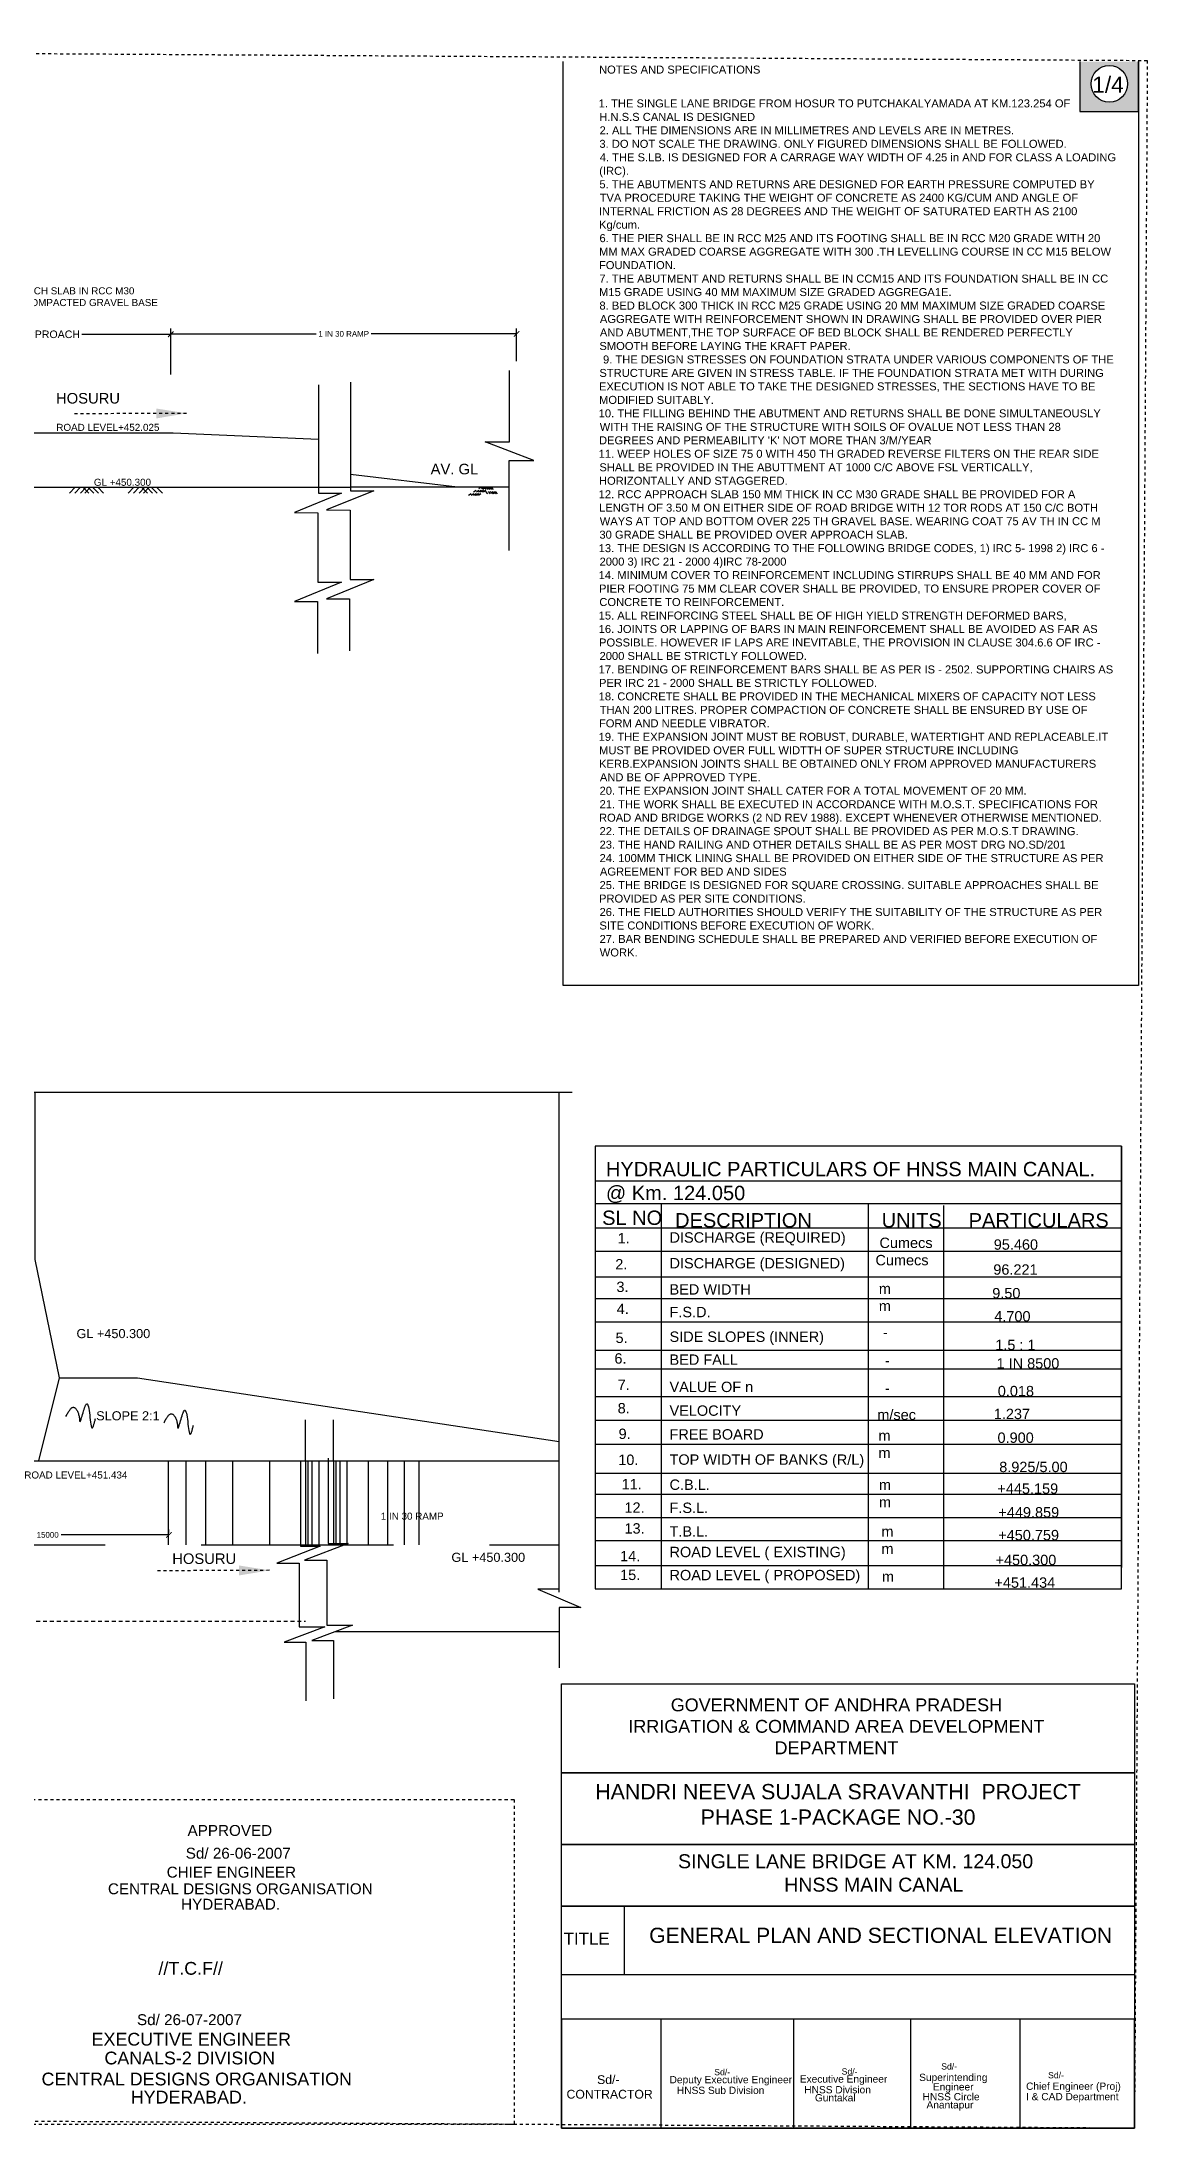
# Model space of a CAD drawing. Header units: inches. Extents: x 334 to 11487, y 381 to 10656.
# Drawn here: x 682.1 to 718.6, y 470 to 538.9 of the extents above; entities that cross this region are included whole.
import ezdxf

# ---------------------------------------------------------------- set-up
doc = ezdxf.new("R2010")
doc.units = ezdxf.units.IN
doc.header["$MEASUREMENT"] = 0
doc.linetypes.add('DASHDOT', pattern=[1, 0.5, -0.25, 0, -0.25])
doc.linetypes.add('HIDDEN', pattern=[9.525, 6.35, -3.175])
for name, color, linetype in [('DIMENSION', 255, 'Continuous'), ('DRAWING', 7, 'Continuous'), ('HATCH', 7, 'Continuous'), ('TEXT', 255, 'Continuous')]:
    doc.layers.add(name, color=color, linetype=linetype)
doc.styles.get("Standard").update_dxf_attribs({"font": 'arial.ttf'})
doc.styles.add('TIMES NEW ROMAN', font='times.ttf')
doc.dimstyles.new('dig', dxfattribs={"dimtxt": 0.1875, "dimasz": 0.18, "dimexe": 0.18, "dimexo": 0.0625, "dimgap": 0.09, "dimtad": 0, "dimtih": 1, "dimtoh": 1, "dimdec": 4, "dimzin": 0, "dimdsep": 46, "dimtxsty": 'Standard', "dimblk": 'ARCHTICK', "dimcen": 0.09, "dimadec": 0, "dimazin": 0, "dimtfac": 1, "dimtdec": 4, "dimtofl": 0, "dimtmove": 0, "dimatfit": 3, "dimldrblk": 'ARCHTICK', "dimfxl": 1, "dimtolj": 1, "dimtzin": 0, "dimarcsym": 0})
doc.dimstyles.new('ISO-25', dxfattribs={"dimtxt": 0.636364, "dimasz": 1, "dimexe": 1.25, "dimexo": 0.625, "dimtad": 0, "dimtih": 1, "dimtoh": 1, "dimlfac": 100, "dimtxsty": 'TIMES NEW ROMAN', "dimcen": 2.5, "dimadec": 0, "dimazin": 0, "dimtfac": 1, "dimtmove": 0, "dimatfit": 3, "dimfxl": 1, "dimarcsym": 0})

# ---------------------------------------------------------------- blocks, each defined once
blk = doc.blocks.new('_ArchTick')
at = {"color": 0, "linetype": 'ByBlock', "const_width": 0.15}
blk.add_lwpolyline([(-0.5, -0.5), (0.5, 0.5)], dxfattribs=at)
blk = doc.blocks.new('*D40')
at = {"layer": 'Defpoints', "color": 0, "linetype": 'HIDDEN', "transparency": 16777216}
for p in [(675.742, 529.217), (686.395, 528.54), (675.742, 527.942)]:
    blk.add_point(p, dxfattribs=at)
at = {"layer": 'DIMENSION', "color": 0, "linetype": 'HIDDEN', "lineweight": -2, "transparency": 16777216}
for p, q in [((675.742, 528.005), (675.742, 529.397)), ((675.742, 529.217), (678.683, 529.217)), ((686.395, 529.217), (683.455, 529.217)), ((686.395, 528.603), (686.395, 529.397))]:
    blk.add_line(p, q, dxfattribs=at)
at = {"layer": 'DIMENSION', "color": 0, "linetype": 'HIDDEN', "lineweight": -2, "transparency": 16777216, "xscale": 0.18, "yscale": 0.18, "zscale": 0.18, "rotation": 180}
blk.add_blockref('_ArchTick', (675.742, 529.217), dxfattribs=at)
at = {"layer": 'DIMENSION', "color": 0, "linetype": 'HIDDEN', "lineweight": -2, "transparency": 16777216, "xscale": 0.18, "yscale": 0.18, "zscale": 0.18}
blk.add_blockref('_ArchTick', (686.395, 529.217), dxfattribs=at)
at = {"layer": 'DIMENSION', "color": 0, "linetype": 'HIDDEN', "transparency": 16777216, "insert": (681.069, 529.217), "char_height": 0.25, "attachment_point": 5}
blk.add_mtext('\\A1;15000 STRIGHT APPROACH', dxfattribs=at)
blk = doc.blocks.new('*D41')
at = {"layer": 'Defpoints', "color": 0, "linetype": 'HIDDEN', "transparency": 16777216}
for p in [(686.395, 529.231), (697.817, 528.266), (686.395, 527.829)]:
    blk.add_point(p, dxfattribs=at)
at = {"layer": 'DIMENSION', "color": 0, "linetype": 'HIDDEN', "lineweight": -2, "transparency": 16777216}
for p, q in [((686.395, 527.892), (686.395, 529.411)), ((686.395, 529.231), (691.199, 529.231)), ((697.817, 529.231), (693.013, 529.231)), ((697.817, 528.328), (697.817, 529.411))]:
    blk.add_line(p, q, dxfattribs=at)
at = {"layer": 'DIMENSION', "color": 0, "linetype": 'HIDDEN', "lineweight": -2, "transparency": 16777216, "xscale": 0.18, "yscale": 0.18, "zscale": 0.18, "rotation": 180}
blk.add_blockref('_ArchTick', (686.395, 529.231), dxfattribs=at)
at = {"layer": 'DIMENSION', "color": 0, "linetype": 'HIDDEN', "lineweight": -2, "transparency": 16777216, "xscale": 0.18, "yscale": 0.18, "zscale": 0.18}
blk.add_blockref('_ArchTick', (697.817, 529.231), dxfattribs=at)
at = {"layer": 'DIMENSION', "color": 0, "linetype": 'HIDDEN', "transparency": 16777216, "insert": (692.106, 529.231), "char_height": 0.1875, "attachment_point": 5}
blk.add_mtext('\\A1;1 IN 30 RAMP ', dxfattribs=at)
blk = doc.blocks.new('*D63')
at = {"layer": 'Defpoints', "color": 0, "ltscale": 0.02, "transparency": 16777216}
for p in [(675.559, 489.596), (686.335, 489.596), (686.335, 489.596)]:
    blk.add_point(p, dxfattribs=at)
at = {"layer": 'DIMENSION', "color": 0, "lineweight": -2, "ltscale": 0.02, "transparency": 16777216}
for p, q in [((675.559, 489.658), (675.559, 489.776)), ((686.335, 489.658), (686.335, 489.776)), ((675.559, 489.596), (679.122, 489.596)), ((686.335, 489.596), (682.772, 489.596))]:
    blk.add_line(p, q, dxfattribs=at)
at = {"layer": 'DIMENSION', "color": 0, "lineweight": -2, "ltscale": 0.02, "transparency": 16777216, "xscale": 0.18, "yscale": 0.18, "zscale": 0.18, "rotation": 180}
blk.add_blockref('_ArchTick', (675.559, 489.596), dxfattribs=at)
at = {"layer": 'DIMENSION', "color": 0, "lineweight": -2, "ltscale": 0.02, "transparency": 16777216, "xscale": 0.18, "yscale": 0.18, "zscale": 0.18}
blk.add_blockref('_ArchTick', (686.335, 489.596), dxfattribs=at)
at = {"layer": 'DIMENSION', "color": 0, "ltscale": 0.02, "transparency": 16777216, "insert": (680.947, 489.596), "char_height": 0.1875, "attachment_point": 5}
blk.add_mtext('\\A1;STRAIGHT APPROCH 15000', dxfattribs=at)

msp = doc.modelspace()

# ---------------------------------------------------------------- hatches: boundary and pattern name
at = {"layer": 'HATCH', "ltscale": 0.02}
h = msp.add_hatch(color=256, dxfattribs=at)
h.paths.add_polyline_path([(718.35702, 538.21632), (716.42161, 538.21632), (716.42161, 536.56777), (718.35702, 536.56777)])
h.paths.add_polyline_path([(717.99539, 537.48456, -1), (716.78651, 537.48456, -1)], flags=16)
h.paths.add_polyline_path([(716.75507, 537.06709), (718.07025, 537.06709), (718.07025, 537.89713), (716.75507, 537.89713)], flags=24)

# ---------------------------------------------------------------- linework, layer by layer
at = {"layer": 'DIMENSION', "ltscale": 0.02}
for p, q in [((699.35046, 507.7236), (699.35046, 538.21632)), ((718.35702, 538.21632), (718.35702, 507.7236)), ((718.35702, 507.7236), (699.35046, 507.7236))]:
    msp.add_line(p, q, dxfattribs=at)
for points in [[(683.23715, 524.17149), (683.0498, 523.97886)], [(683.41039, 524.17149), (683.22304, 523.97886)], [(683.60028, 524.17149), (683.41293, 523.97886)], [(683.49203, 524.17149), (683.68425, 523.97253)], [(683.74562, 524.17149), (683.55827, 523.97886)], [(683.66121, 524.17149), (683.85343, 523.97253)], [(683.81234, 524.17149), (684.00455, 523.97253)], [(683.98482, 524.17149), (684.17703, 523.97253)], [(685.1778, 524.17149), (684.99045, 523.97886)], [(685.35104, 524.17149), (685.16369, 523.97886)], [(685.54093, 524.17149), (685.35358, 523.97886)], [(685.43268, 524.17149), (685.6249, 523.97253)], [(685.68627, 524.17149), (685.49892, 523.97886)], [(685.60187, 524.17149), (685.79408, 523.97253)], [(685.75299, 524.17149), (685.9452, 523.97253)], [(685.92547, 524.17149), (686.11769, 523.97253)], [(717.79655, 502.42426), (717.79655, 488.52005)], [(700.4068, 501.2847), (717.79655, 501.2847)], [(700.4068, 500.53034), (717.79655, 500.53034)], [(702.5922, 500.53034), (702.5922, 487.81924)], [(709.42467, 500.53034), (709.42467, 487.81924)], [(711.91819, 500.46884), (711.91819, 487.81924)], [(700.4068, 499.72444), (717.79655, 499.72444)], [(700.4068, 498.96208), (717.79655, 498.96208)], [(700.4068, 498.11263), (717.79655, 498.11263)], [(700.4068, 497.39386), (717.79655, 497.39386)], [(700.4068, 496.6315), (717.79655, 496.6315)], [(700.4068, 495.6869), (717.79655, 495.6869)], [(700.4068, 495.07704), (717.79655, 495.07704)], [(700.4068, 494.16223), (717.79655, 494.16223)], [(700.4068, 493.37809), (717.79655, 493.37809)], [(700.4068, 492.59396), (717.79655, 492.59396)], [(700.4068, 491.63091), (717.79655, 491.63091)], [(700.4068, 490.93392), (717.79655, 490.93392)], [(700.4068, 490.17156), (717.79655, 490.17156)], [(700.4068, 489.40924), (717.79655, 489.40924)], [(700.4068, 488.58156), (717.79655, 488.58156)], [(700.4068, 487.81924), (717.79655, 487.81924)], [(701.36865, 477.34552), (701.36865, 475.07446)]]:
    msp.add_lwpolyline(points, dxfattribs=at)
at = {"layer": 'DIMENSION', "linetype": 'DASHDOT', "ltscale": 0.02}
for points in [[(696.64911, 524.17149), (696.22936, 523.90104)], [(696.73889, 524.17149), (696.31915, 523.90104)], [(696.81072, 524.17149), (696.39098, 523.90104)], [(696.85988, 524.17149), (696.44013, 523.90104)], [(696.91659, 524.17149), (696.49685, 523.90104)], [(696.9733, 524.17149), (696.55355, 523.90104)], [(696.64911, 524.17149), (696.87554, 523.93271)], [(696.73889, 524.17149), (696.96533, 523.93271)], [(696.81072, 524.17149), (697.03716, 523.93271)], [(696.85988, 524.17149), (697.08631, 523.93271)], [(696.91659, 524.17149), (697.14303, 523.93271)], [(696.9733, 524.17149), (697.19973, 523.93271)]]:
    msp.add_lwpolyline(points, dxfattribs=at)
at = {"layer": 'DIMENSION', "ltscale": 0.02}
msp.add_lwpolyline([(717.79655, 502.42426), (700.4068, 502.42426), (700.4068, 487.81924), (717.79655, 487.81924)], close=True, dxfattribs=at)
at = {"layer": 'DIMENSION', "linetype": 'HIDDEN'}
msp.add_lwpolyline([(620.72611, 489.26535), (699.22627, 489.26535)], dxfattribs=at)
for points in [[(682.93169, 493.50221), (683.18298, 493.80602), (683.37289, 493.4805), (683.38831, 493.34022), (683.61222, 493.91871), (683.80311, 493.12476), (683.90946, 493.43161)], [(686.16889, 493.29032), (686.42018, 493.59413), (686.61009, 493.2686), (686.62551, 493.12832), (686.84942, 493.70682), (687.04031, 492.91287), (687.14666, 493.21972)]]:
    msp.add_spline(points, degree=3, dxfattribs=at)
at = {"layer": 'DRAWING'}
for p, q in [((691.26883, 527.54841), (691.26883, 523.97087)), ((692.32968, 527.63442), (692.32968, 524.05688)), ((693.09882, 524.05688), (691.53674, 523.42221)), ((692.32968, 524.05688), (693.09882, 524.05688)), ((692.03797, 523.97087), (690.47588, 523.3362)), ((691.26883, 523.97087), (692.03797, 523.97087)), ((691.53674, 523.42221), (692.31761, 523.41463)), ((692.31761, 523.41463), (692.31761, 521.12342)), ((690.47588, 523.3362), (691.25676, 523.32863)), ((691.25676, 523.32863), (691.25676, 521.03741)), ((692.03562, 521.03741), (690.47641, 520.40001)), ((691.25676, 521.03741), (692.03562, 521.03741)), ((693.09647, 521.12342), (691.53726, 520.48602)), ((692.31761, 521.12342), (693.09647, 521.12342)), ((690.47641, 520.40001), (691.24166, 520.40001)), ((691.24166, 520.40001), (691.24166, 518.68597)), ((691.53726, 520.48602), (692.30251, 520.48602)), ((692.30251, 520.48602), (692.30251, 518.77198))]:
    msp.add_line(p, q, dxfattribs=at)
at = {"layer": 'DRAWING', "linetype": 'DASHDOT', "ltscale": 0.02}
msp.add_lwpolyline([(619.34798, 538.87389), (718.64484, 538.25588), (718.22011, 470.01199), (618.92325, 470.62999)], close=True, dxfattribs=at)
at = {"layer": 'DRAWING'}
for points in [[(697.56607, 522.07772), (697.56607, 525.05544), (698.37988, 525.05544), (696.77982, 525.6654), (697.5808, 525.6654), (697.5808, 528.02639)], [(695.86559, 524.17149), (692.32968, 524.59657)], [(697.56607, 524.17149), (692.32968, 524.17149)]]:
    msp.add_lwpolyline(points, dxfattribs=at)
at = {"layer": 'DRAWING', "ltscale": 0.02}
for points in [[(680.11358, 525.96354), (681.9651, 525.96354), (686.47103, 525.96354), (691.26883, 525.75964)], [(680.10644, 524.17149), (691.26883, 524.17149)], [(691.26883, 524.17149), (692.32968, 524.17149)], [(629.9329, 503.89841), (647.58453, 503.89841), (647.58453, 504.54834), (648.06947, 503.5282), (648.06947, 504.08463), (651.62999, 504.08463), (657.37109, 504.08463), (669.9734, 504.08463), (669.9734, 504.84461), (670.39879, 503.61107), (670.39879, 504.2048), (699.64707, 504.2048)], [(682.03389, 492.041), (682.72101, 494.78212), (681.91965, 498.68291), (681.91965, 504.2048)], [(699.22627, 487.7007), (699.22627, 504.2048)], [(682.72101, 494.78212), (685.29594, 494.78212), (699.22627, 492.6733)], [(690.84787, 492.041), (690.84787, 493.39347)], [(691.77002, 492.041), (691.77002, 493.39347)], [(621.27574, 492.041), (699.22627, 492.041)], [(686.30934, 492.041), (686.30934, 489.26535)], [(686.88725, 492.041), (686.88725, 489.26535)], [(687.54363, 492.041), (687.54363, 489.26535)], [(688.43554, 492.041), (688.43554, 489.26535)], [(689.65561, 492.041), (689.65561, 489.26535)], [(690.67899, 492.041), (690.67899, 489.21974), (691.33096, 489.21974), (689.89257, 488.6674), (690.63379, 488.6674), (690.63371, 486.74741)], [(691.59838, 492.13216), (691.59838, 489.3109), (692.25035, 489.3109), (690.81196, 488.75856), (691.55318, 488.75856), (691.55318, 486.61629)], [(690.84787, 492.041), (690.84787, 489.26535)], [(690.92634, 492.041), (690.92634, 489.26535)], [(691.05478, 492.041), (691.05478, 489.26535)], [(691.29024, 492.041), (691.29024, 489.26535)], [(691.77002, 492.041), (691.77002, 489.26535)], [(691.84849, 492.041), (691.84849, 489.26535)], [(691.97693, 492.041), (691.97693, 489.26535)], [(692.21239, 492.041), (692.21239, 489.26535)], [(692.92197, 489.26535), (692.92197, 492.041)], [(693.56831, 489.26535), (693.56831, 492.041)], [(694.11263, 489.26535), (694.11263, 492.041)], [(694.59644, 489.26535), (694.59644, 492.041)], [(699.22627, 487.80921), (698.51851, 487.80921), (699.94215, 487.19787), (699.22368, 487.19787), (699.22368, 485.20685)], [(690.63371, 486.74741), (690.63371, 486.55747), (691.47783, 486.55747), (690.13578, 486.05312), (690.85344, 486.05312), (690.85344, 484.12279)], [(691.55318, 486.80622), (691.55318, 486.61629), (692.3973, 486.61629), (691.05525, 486.11194), (691.77291, 486.11194), (691.77291, 484.18161)], [(691.83329, 486.40433), (699.22368, 486.40433)]]:
    msp.add_lwpolyline(points, dxfattribs=at)
at = {"layer": 'DRAWING', "linetype": 'HIDDEN', "ltscale": 0.02}
msp.add_lwpolyline([(625.88361, 486.7689), (690.84625, 486.74733)], dxfattribs=at)
at = {"layer": 'HATCH', "ltscale": 0.02}
msp.add_circle((717.39095, 537.48456), 0.60444, dxfattribs=at)
at = {"layer": 'TEXT', "ltscale": 0.02}
for p, q in [((716.42161, 538.21632), (716.42161, 536.56777)), ((718.35702, 536.56777), (718.35702, 538.21632)), ((716.42161, 536.56777), (718.35702, 536.56777))]:
    msp.add_line(p, q, dxfattribs=at)
for points in [[(718.22011, 470.01199), (699.2958, 470.01199), (699.2958, 484.67905), (718.22011, 484.67905)], [(699.2958, 484.67905), (718.22011, 484.67905), (718.22011, 481.74083), (699.2958, 481.74083)], [(699.2958, 481.74083), (718.22011, 481.74083), (718.22011, 479.38114), (699.2958, 479.38114)], [(699.2958, 479.38114), (718.22011, 479.38114), (718.22011, 477.34552), (699.2958, 477.34552)], [(699.2958, 477.34552), (718.22011, 477.34552), (718.22011, 475.07446), (699.2958, 475.07446)], [(699.2958, 470.01199), (718.22011, 470.01199), (718.22011, 473.61636), (699.2958, 473.61636)]]:
    msp.add_lwpolyline(points, close=True, dxfattribs=at)
at = {"layer": 'TEXT', "linetype": 'DASHDOT', "ltscale": 0.02}
msp.add_lwpolyline([(680.02178, 480.85819), (697.7399, 480.85819), (697.7399, 470.13945), (680.02178, 470.13945)], close=True, dxfattribs=at)
at = {"layer": 'TEXT', "ltscale": 0.02}
for points in [[(702.58453, 473.61636), (702.58453, 470.01199)], [(706.95965, 473.61636), (706.95965, 470.01199)], [(710.82939, 473.61636), (710.82939, 470.01199)], [(714.43078, 473.61636), (714.43078, 470.01199)]]:
    msp.add_lwpolyline(points, dxfattribs=at)

# ---------------------------------------------------------------- texts
at = {"layer": 'DIMENSION', "linetype": 'DASHDOT'}
for s, height, p in [('NOTES AND SPECIFICATIONS', 0.2640673, (700.53827, 537.82238)), ('1. THE SINGLE LANE BRIDGE FROM HOSUR TO PUTCHAKALYAMADA AT KM.123.254 OF ', 0.2640673, (700.5262, 536.70648)), ('H.N.S.S CANAL IS DESIGNED', 0.2640673, (700.548, 536.26186)), ('2. ALL THE DIMENSIONS ARE IN MILLIMETRES AND LEVELS ARE IN METRES.', 0.2640673, (700.55556, 535.81707)), ('3. DO NOT SCALE THE DRAWING. ONLY FIGURED DIMENSIONS SHALL BE FOLLOWED.', 0.2640673, (700.55088, 535.37227)), ('4. THE S.LB. IS DESIGNED FOR A CARRAGE WAY WIDTH OF 4.25 in AND FOR CLASS A LOADING', 0.2640673, (700.56169, 534.92748)), ('(IRC).', 0.264067, (700.54403, 534.48286)), ('5. THE ABUTMENTS AND RETURNS ARE DESIGNED FOR EARTH PRESSURE COMPUTED BY', 0.2640673, (700.55106, 534.03806)), ('TVA PROCEDURE TAKING THE WEIGHT OF CONCRETE AS 2400 KG/CUM AND ANGLE OF', 0.2640673, (700.55772, 533.59327)), ('INTERNAL FRICTION AS 28 DEGREES AND THE WEIGHT OF SATURATED EARTH AS 2100', 0.2640673, (700.53197, 533.14847)), ('Kg/cum.', 0.264067, (700.53935, 532.70386)), ('6. THE PIER SHALL BE IN RCC M25 AND ITS FOOTING SHALL BE IN RCC M20 GRADE WITH 20', 0.2640673, (700.5525, 532.25906)), ('FOUNDATION.', 0.2640673, (700.53611, 531.36947)), ('MM MAX GRADED COARSE AGGREGATE WITH 300 .TH LEVELLING COURSE IN CC M15 BELOW', 0.2640673, (700.53899, 531.81427)), ('7. THE ABUTMENT AND RETURNS SHALL BE IN CCM15 AND ITS FOUNDATION SHALL BE IN CC', 0.2640673, (700.5489, 530.92468)), ('8. BED BLOCK 300 THICK IN RCC M25 GRADE USING 20 MM MAXIMUM SIZE GRADED COARSE', 0.2640673, (700.55142, 530.03527)), ('M15 GRADE USING 40 MM MAXIMUM SIZE GRADED AGGREGA1E.', 0.2640673, (700.53899, 530.48006)), ('AGGREGATE WITH REINFORCEMENT SHOWN IN DRAWING SHALL BE PROVIDED OVER PIER', 0.2640673, (700.56637, 529.59047)), ('SMOOTH BEFORE LAYING THE KRAFT PAPER.', 0.2640673, (700.5498, 528.70088)), ('AND ABUTMENT,THE TOP SURFACE OF BED BLOCK SHALL BE RENDERED PERFECTLY', 0.2640673, (700.56637, 529.14568)), (' 9. THE DESIGN STRESSES ON FOUNDATION STRATA UNDER VARIOUS COMPONENTS OF THE', 0.2640673, (700.56637, 528.25608)), ('STRUCTURE ARE GIVEN IN STRESS TABLE. IF THE FOUNDATION STRATA MET WITH DURING', 0.2640673, (700.5498, 527.81129)), ('EXECUTION IS NOT ABLE TO TAKE THE DESIGNED STRESSES, THE SECTIONS HAVE TO BE', 0.2640673, (700.53719, 527.36649)), ('MODIFIED SUITABLY.', 0.2640673, (700.53899, 526.9217)), ('10. THE FILLING BEHIND THE ABUTMENT AND RETURNS SHALL BE DONE SIMULTANEOUSLY', 0.2640673, (700.5262, 526.4769)), ('WITH THE RAISING OF THE STRUCTURE WITH SOILS OF OVALUE NOT LESS THAN 28', 0.2640673, (700.56187, 526.03211)), ("DEGREES AND PERMEABILITY 'K' NOT MORE THAN 3/M/YEAR", 0.2640673, (700.53791, 525.58731)), ('11. WEEP HOLES OF SIZE 75 0 WITH 450 TH GRADED REVERSE FILTERS ON THE REAR SIDE', 0.2640673, (700.5262, 525.14252)), ('SHALL BE PROVIDED IN THE ABUTTMENT AT 1000 C/C ABOVE FSL VERTICALLY,', 0.2640673, (700.5498, 524.69772)), ('12. RCC APPROACH SLAB 150 MM THICK IN CC M30 GRADE SHALL BE PROVIDED FOR A', 0.2640673, (700.5262, 523.80813)), ('HORIZONTALLY AND STAGGERED.', 0.2640673, (700.53683, 524.25293)), ('LENGTH OF 3.50 M ON EITHER SIDE OF ROAD BRIDGE WITH 12 TOR RODS AT 150 C/C BOTH', 0.2640673, (700.53935, 523.36333)), ('WAYS AT TOP AND BOTTOM OVER 225 TH GRAVEL BASE. WEARING COAT 75 AV TH IN CC M', 0.2640673, (700.56187, 522.91854)), ('30 GRADE SHALL BE PROVIDED OVER APPROACH SLAB.', 0.2640673, (700.55088, 522.47374)), ('13. THE DESIGN IS ACCORDING TO THE FOLLOWING BRIDGE CODES, 1) IRC 5- 1998 2) IRC 6 -', 0.2640673, (700.5262, 522.02895)), ('14. MINIMUM COVER TO REINFORCEMENT INCLUDING STIRRUPS SHALL BE 40 MM AND FOR', 0.2640673, (700.5262, 521.13954)), ('2000 3) IRC 21 - 2000 4)IRC 78-2000', 0.2640673, (700.55556, 521.58433)), ('PIER FOOTING 75 MM CLEAR COVER SHALL BE PROVIDED, TO ENSURE PROPER COVER OF', 0.2640673, (700.53791, 520.69474)), ('15. ALL REINFORCING STEEL SHALL BE OF HIGH YIELD STRENGTH DEFORMED BARS,', 0.2640673, (700.5262, 519.80515)), ('CONCRETE TO REINFORCEMENT.', 0.2640673, (700.548, 520.24995)), ('16. JOINTS OR LAPPING OF BARS IN MAIN REINFORCEMENT SHALL BE AVOIDED AS FAR AS', 0.2640673, (700.5262, 519.36036)), ('POSSIBLE. HOWEVER IF LAPS ARE INEVITABLE, THE PROVISION IN CLAUSE 304.6.6 OF IRC -', 0.2640673, (700.53791, 518.91556)), ('2000 SHALL BE STRICTLY FOLLOWED.', 0.2640673, (700.55556, 518.47077)), ('17. BENDING OF REINFORCEMENT BARS SHALL BE AS PER IS - 2502. SUPPORTING CHAIRS AS', 0.2640673, (700.5262, 518.02597)), ('PER IRC 21 - 2000 SHALL BE STRICTLY FOLLOWED.', 0.2640673, (700.53791, 517.58117)), ('18. CONCRETE SHALL BE PROVIDED IN THE MECHANICAL MIXERS OF CAPACITY NOT LESS', 0.2640673, (700.5262, 517.13638)), ('THAN 200 LITRES. PROPER COMPACTION OF CONCRETE SHALL BE ENSURED BY USE OF', 0.2640673, (700.55772, 516.69158)), ('FORM AND NEEDLE VIBRATOR.', 0.2640673, (700.53611, 516.24679)), ('19. THE EXPANSION JOINT MUST BE ROBUST, DURABLE, WATERTIGHT AND REPLACEABLE.IT', 0.2640673, (700.5262, 515.80199)), ('MUST BE PROVIDED OVER FULL WIDTTH OF SUPER STRUCTURE INCLUDING', 0.2640673, (700.53899, 515.3572)), ('KERB.EXPANSION JOINTS SHALL BE OBTAINED ONLY FROM APPROVED MANUFACTURERS', 0.2640673, (700.53935, 514.9124)), ('AND BE OF APPROVED TYPE.', 0.2640673, (700.56637, 514.46761)), ('20. THE EXPANSION JOINT SHALL CATER FOR A TOTAL MOVEMENT OF 20 MM.', 0.2640673, (700.55556, 514.02281)), ('21. THE WORK SHALL BE EXECUTED IN ACCORDANCE WITH M.O.S.T. SPECIFICATIONS FOR', 0.2640673, (700.55556, 513.57802)), ('ROAD AND BRIDGE WORKS (2 ND REV 1988). EXCEPT WHENEVER OTHERWISE MENTIONED.', 0.2640673, (700.53737, 513.13322)), ('22. THE DETAILS OF DRAINAGE SPOUT SHALL BE PROVIDED AS PER M.O.S.T DRAWING.', 0.2640673, (700.55556, 512.68843)), ('23. THE HAND RAILING AND OTHER DETAILS SHALL BE AS PER MOST DRG NO.SD/201', 0.2640673, (700.55556, 512.24363)), ('24. 100MM THICK LINING SHALL BE PROVIDED ON EITHER SIDE OF THE STRUCTURE AS PER', 0.2640673, (700.55556, 511.79883)), ('AGREEMENT FOR BED AND SIDES', 0.2640673, (700.56637, 511.35404)), ('25. THE BRIDGE IS DESIGNED FOR SQUARE CROSSING. SUITABLE APPROACHES SHALL BE', 0.2640673, (700.55556, 510.90924)), ('PROVIDED AS PER SITE CONDITIONS.', 0.2640673, (700.53791, 510.46445)), ('26. THE FIELD AUTHORITIES SHOULD VERIFY THE SUITABILITY OF THE STRUCTURE AS PER', 0.2640673, (700.55556, 510.01965)), ('SITE CONDITIONS BEFORE EXECUTION OF WORK.', 0.2640673, (700.5498, 509.57486)), ('WORK.', 0.264067, (700.56187, 508.68527)), ('27. BAR BENDING SCHEDULE SHALL BE PREPARED AND VERIFIED BEFORE EXECUTION OF', 0.2640673, (700.55556, 509.13006))]:
    msp.add_text(s, height=height, dxfattribs=at).set_placement(p)
at = {"layer": 'DIMENSION', "attachment_point": 1}
for s, insert, char_height, width in [('\\PHYDRAULIC PARTICULARS OF HNSS MAIN CANAL.  @ Km. 124.050', (700.76567, 502.69408), 0.4730913, 17.011635), (' SL NO', (700.45742, 500.29876), 0.473091, 2.2120205), (' DESCRIPTION ', (702.86686, 500.21399), 0.4730913, 5.1128231), ('UNITS', (709.87288, 500.21399), 0.473091, 1.9910497), ('PARTICULARS', (712.74505, 500.21399), 0.4730913, 4.7688961), ('1.', (701.1525, 499.55783), 0.342289, 0.4428696), ('DISCHARGE (REQUIRED)', (702.86686, 499.58265), 0.3422887, 8.3650517), (' Cumecs \\PCumecs \\P ', (709.66701, 499.40544), 0.342289, 1.8715346), (' 95.460 ', (713.44139, 499.34889), 0.342289, 1.651146), ('2.', (701.07565, 498.69888), 0.342289, 0.4428696), ('DISCHARGE (DESIGNED)', (702.86686, 498.7332), 0.3422887, 8.3267622), ('3.', (701.1131, 497.95328), 0.342289, 0.4428696), ('\\P 96.221 ', (713.42699, 499.09484), 0.342289, 1.5829918), ('4.', (701.124, 497.22792), 0.342289, 0.4428696), ('BED WIDTH', (702.86686, 497.86727), 0.342289, 3.786925), ('m \\Pm ', (709.77896, 497.89229), 0.342289, 0.3527838), (' 9.50 \\P', (713.39167, 497.74338), 0.342289, 1.0926738), ('F.S.D.', (702.86686, 497.12105), 0.342289, 1.8490739), (' 4.700 \\P', (713.45892, 496.98102), 0.342289, 1.3719099), ('5.', (701.08385, 496.27034), 0.342289, 0.4428696), ('SIDE SLOPES (INNER)', (702.86686, 496.30747), 0.3422887, 30.4891834), ('-', (709.91475, 496.45254), 0.34229, 0.3527838), (' 1.5 : 1 ', (713.4921, 496.03643), 0.342289, 1.443006), ('6.', (701.04726, 495.58952), 0.342289, 0.4428696), ('BED FALL', (702.86686, 495.55046), 0.342289, 3.2027573), ('-', (709.97916, 495.52344), 0.34229, 0.3527838), ('1 IN 8500 \\P', (713.66666, 495.42657), 0.342289, 2.0985612), ('7.', (701.15455, 494.71966), 0.342289, 0.4428696), ('VALUE OF n', (702.86686, 494.65178), 0.342289, 3.9600745), (' 0.018 \\P', (713.57443, 494.51175), 0.342289, 1.3738712), ('8.', (701.15455, 493.94789), 0.342289, 0.4428696), ('VELOCITY', (702.86686, 493.86764), 0.342289, 3.4236838), ('m/sec', (709.7291, 493.73206), 0.342289, 1.3013041), ('-', (709.97916, 494.60862), 0.34229, 0.3527838), (' 1.237', (713.44319, 493.75888), 0.342289, 1.3731357), ('9.', (701.18326, 493.10287), 0.342289, 0.4428696), ('FREE BOARD', (702.86686, 493.08351), 0.342289, 4.4175144), ('m \\Pm ', (709.76763, 493.04348), 0.342289, 0.3527838), (' 0.900 \\P', (713.5658, 492.97451), 0.342289, 1.3719099), ('10.', (701.17397, 492.24508), 0.342289, 0.4428696), ('TOP WIDTH OF BANKS (R/L)', (702.86686, 492.25148), 0.3422887, 9.2887415), (' 8.925/5.00 ', (713.62206, 492.0091), 0.3422887, 2.4886092), ('11.', (701.28525, 491.44175), 0.342289, 0.4428696), ('C.B.L.', (702.86686, 491.42347), 0.342289, 1.833487), ('m \\Pm ', (709.78327, 491.4188), 0.342289, 0.3527838), (' +445.159', (713.56116, 491.29338), 0.342289, 2.2248181), ('12.', (701.37807, 490.66599), 0.342289, 0.4428696), ('F.S.L.', (702.86686, 490.66111), 0.342289, 1.7338668), ('\\P +449.859', (713.59391, 491.08209), 0.342289, 2.2248181), ('13.', (701.37948, 489.98078), 0.342289, 0.4428696), ('T.B.L.', (702.86686, 489.88233), 0.342289, 1.7745281), ('m \\Pm ', (709.86432, 489.88037), 0.342289, 0.3527838), (' +450.759', (713.58931, 489.759), 0.342289, 2.2248181), ('14.', (701.23549, 489.0669), 0.342289, 0.4428696), ('ROAD LEVEL ( EXISTING)', (702.86686, 489.20213), 0.3422887, 8.3653905), (' \\P +450.300', (713.49973, 489.50924), 0.342289, 2.2235923), ('15.', (701.23549, 488.44771), 0.342289, 0.4428696), ('ROAD LEVEL ( PROPOSED)', (702.86686, 488.43981), 0.3422887, 9.0596827), ('m \\P ', (709.88053, 488.39046), 0.342289, 0.3527838), (' +451.434', (713.46343, 488.19191), 0.342289, 2.2255536)]:
    msp.add_mtext(s, dxfattribs=dict(at, insert=insert, char_height=char_height, width=width))
at = {"layer": 'TEXT'}
for s, height, p in [('1/4', 0.534754, (716.82888, 537.18825)), (' APPROVED', 0.359875, (686.80992, 479.66111)), ('Sd/ 26-06-2007', 0.3598746, (686.88998, 478.90918)), ('CHIEF ENGINEER', 0.3598746, (686.25962, 478.28451)), ('SINGLE LANE BRIDGE AT KM. 124.050', 0.462, (703.14787, 478.59414)), ('CENTRAL DESIGNS ORGANISATION', 0.3598746, (684.32005, 477.73507)), ('HYDERABAD.', 0.359875, (686.73688, 477.22597)), ('//T.C.F//', 0.422009, (685.98818, 475.07861)), ('Sd/ 26-07-2007', 0.3598746, (685.27992, 473.41579)), ('EXECUTIVE ENGINEER', 0.4220088, (683.78035, 472.73989)), ('CANALS-2 DIVISION', 0.4220088, (684.20517, 472.11951)), ('CENTRAL DESIGNS ORGANISATION', 0.4220088, (682.1268, 471.42623)), ('Deputy Executive Engineer', 0.24, (702.86906, 471.49694)), ('Sd/-', 0.204664, (704.34374, 471.76252)), (' Executive Engineer', 0.24, (707.07664, 471.51827)), ('Sd/-', 0.204664, (708.55131, 471.78385)), ('Superintending ', 0.24, (711.11086, 471.57154)), ('Sd/-', 0.204664, (711.83854, 471.95093)), ('Sd/-', 0.204664, (715.36872, 471.66068)), ('HYDERABAD.', 0.422009, (685.07528, 470.82923)), ('HNSS Sub Division', 0.24, (703.11066, 471.14412)), ('HNSS Division', 0.24, (707.31823, 471.16546)), ('Guntakal', 0.24, (707.66816, 470.89839)), ('HNSS Circle', 0.24, (711.22612, 470.93346)), ('Chief Engineer (Proj)', 0.24, (714.64104, 471.28129)), ('I & CAD Department', 0.24, (714.64112, 470.93723)), ('Anantapur', 0.24, (711.35327, 470.6664))]:
    msp.add_text(s, height=height, dxfattribs=at).set_placement(p)
for s, insert, char_height, width, attachment_point in [('150 THICK APPROACH SLAB IN RCC M30 OVER 225 THICK COMPACTED GRAVEL BASE AT OMC', (678.81915, 530.76983), 0.2326387, 7.2027839, 1), (' HOSURU', (682.47083, 527.28129), 0.348958, 3.3723861, 1), ('ROAD LEVEL+452.025', (682.61504, 526.2635), 0.2326387, 3.4449601, 1), ('AV. GL', (694.97677, 524.94503), 0.348958, 3.8408736, 1), ('GL +450.300', (683.85519, 524.45124), 0.2326387, 1.9267492, 1), ('GL +450.300', (683.28177, 496.38905), 0.3, 2.8487187, 1), ('SLOPE 2:1', (683.93169, 493.67567), 0.3, 2.8487187, 1), ('ROAD LEVEL+451.434', (681.55739, 491.68851), 0.2326387, 3.4449601, 1), ('1 IN 30 RAMP ', (693.33021, 490.32936), 0.2326387, 2.0652885, 1), ('HOSURU', (686.44437, 488.98502), 0.348958, 3.3723861, 1), ('GL +450.300', (695.66403, 489.00481), 0.3, 2.8487187, 1), ('HANDRI NEEVA SUJALA SRAVANTHI  PROJECT\\PPHASE 1-PACKAGE NO.-30', (708.43349, 481.37345), 0.504, 21.6, 2), (' HNSS MAIN CANAL', (706.47419, 478.28273), 0.462, 6.3774436, 1), ('Engineer', (711.5644, 471.49942), 0.24, 1.3861719, 1)]:
    msp.add_mtext(s, dxfattribs=dict(at, insert=insert, char_height=char_height, width=width, attachment_point=attachment_point))
at = {"layer": 'TEXT', "color": 7}
for s, insert, char_height, width, attachment_point in [('GOVERNMENT OF ANDHRA PRADESH\\PIRRIGATION & COMMAND AREA DEVELOPMENT DEPARTMENT', (708.37807, 483.27679), 0.4246452, 16.3215524, 5), ('GENERAL PLAN AND SECTIONAL ELEVATION', (702.1943, 476.62988), 0.5, 15.2413574, 1), ('TITLE', (699.36917, 476.47104), 0.4, 3.2509072, 1), ('         Sd/-\\PCONTRACTOR', (699.46547, 471.37429), 0.2887587, 4.2990256, 4)]:
    msp.add_mtext(s, dxfattribs=dict(at, insert=insert, char_height=char_height, width=width, attachment_point=attachment_point))

# ---------------------------------------------------------------- dimensions: what is measured, and where the dimension line sits
at = {"layer": 'DIMENSION', "linetype": 'HIDDEN'}
dim = msp.add_linear_dim(base=(675.74177, 529.21681), p1=(686.39535, 528.5402), p2=(675.74177, 527.94226), text='15000 STRIGHT APPROACH', dimstyle='dig', override={"dimtxt": 0.25}, dxfattribs=at)
dim.commit()
dim.dimension.update_dxf_attribs({"geometry": '*D40', "text_midpoint": (681.06856, 529.21681)})
dim = msp.add_linear_dim(base=(686.39523, 529.23071), p1=(697.81674, 528.26556), p2=(686.39523, 527.82928), text='1 IN 30 RAMP ', dimstyle='dig', dxfattribs=at)
dim.commit()
dim.dimension.update_dxf_attribs({"geometry": '*D41', "text_midpoint": (692.10599, 529.23071)})
at = {"layer": 'DIMENSION', "ltscale": 0.02}
dim = msp.add_linear_dim(base=(686.33473, 489.59557), p1=(675.55915, 489.59557), p2=(686.33473, 489.59557), text='STRAIGHT APPROCH 15000', dimstyle='dig', dxfattribs=at)
dim.commit()
dim.dimension.update_dxf_attribs({"geometry": '*D63', "text_midpoint": (680.94694, 489.59557)})

# ---------------------------------------------------------------- leaders
at = {"layer": 'TEXT', "linetype": 'DASHDOT', "ltscale": 0.02}
for points in [[(686.91399, 526.60986), (683.21915, 526.5934)], [(689.65127, 488.4258), (685.95643, 488.40934)]]:
    msp.add_leader(points, dimstyle='ISO-25', override={"dimgap": 0.625, "dimtad": 0}, dxfattribs=at)

doc.saveas('drawing.dxf')
